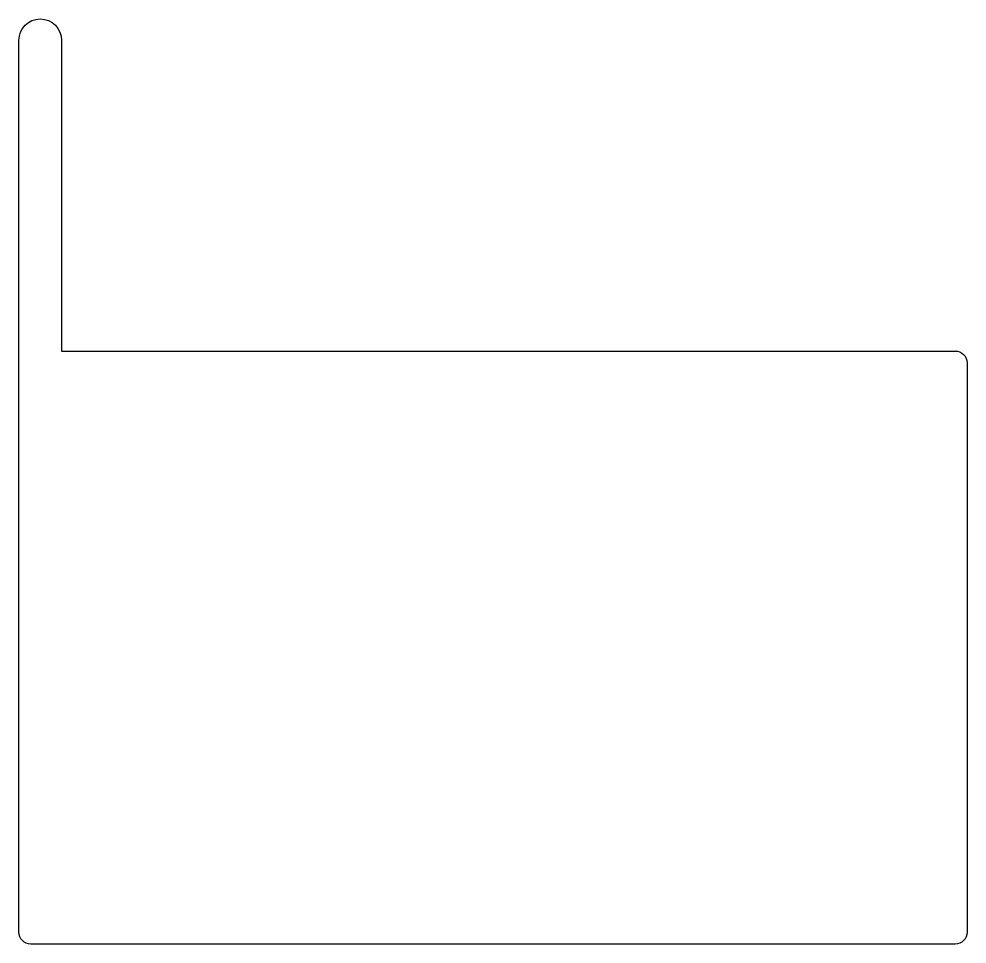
# Model space of a CAD drawing. Extents: x 143.2 to 183.2, y 69.1 to 108.1.
import ezdxf

# ---------------------------------------------------------------- set-up
doc = ezdxf.new("R2010")
doc.units = 0
doc.layers.add('PERFIL', color=3, linetype='CONTINUOUS')

msp = doc.modelspace()

# ---------------------------------------------------------------- linework, layer by layer
at = {"layer": 'PERFIL', "color": 0}
msp.add_lwpolyline([(143.701, 69.084, -0.414214), (143.201, 69.584), (143.201, 94.084), (143.201, 107.184, -1), (145.001, 107.184), (145.001, 94.084), (182.701, 94.084, -0.414214), (183.201, 93.584), (183.201, 69.584, -0.414214), (182.701, 69.084)], format="xyb", close=True, dxfattribs=at)

doc.saveas('drawing.dxf')
